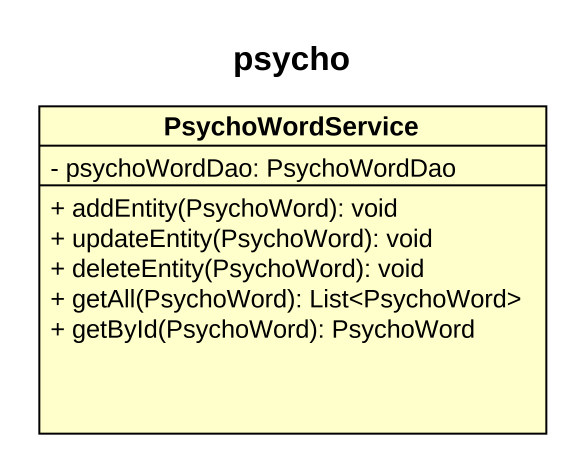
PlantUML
@startuml
title psycho
hide circle
hide empty members
skinparam classAttributeIconSize 0
class PsychoWordService {
  - psychoWordDao: PsychoWordDao
  + addEntity(PsychoWord): void
  + updateEntity(PsychoWord): void
  + deleteEntity(PsychoWord): void
  + getAll(PsychoWord): List<PsychoWord>
  + getById(PsychoWord): PsychoWord
}
@enduml
